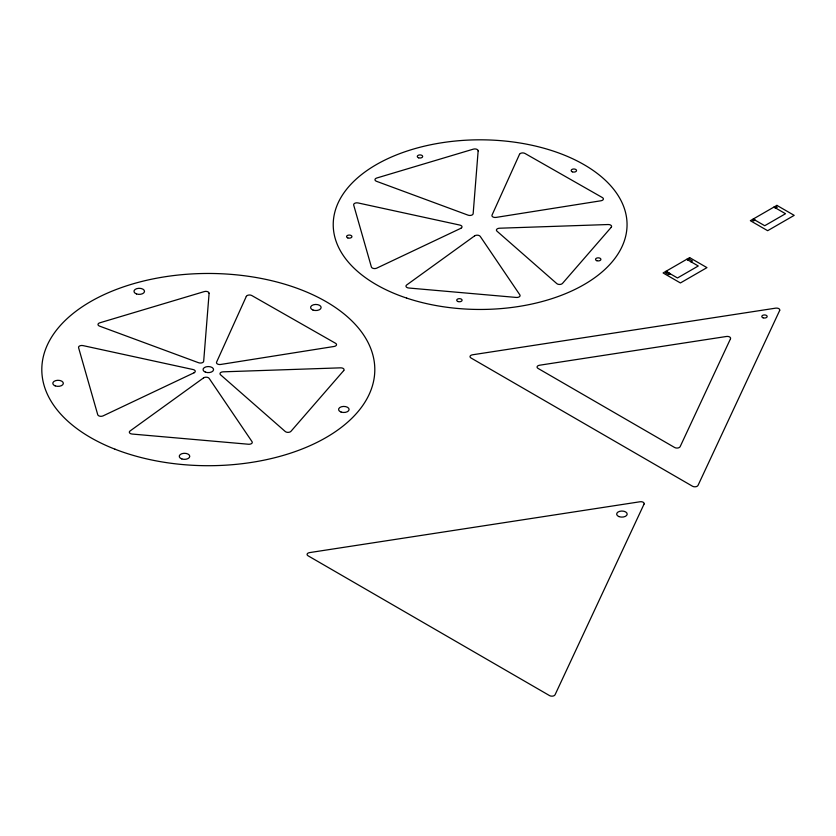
<?xml version="1.0" encoding="UTF-8"?>
<svg xmlns="http://www.w3.org/2000/svg" width="836" height="836" viewBox="0 0 836 836"><rect width="100%" height="100%" fill="white"/><g stroke="black" fill="none" stroke-linecap="round" stroke-linejoin="round"><path stroke-width="1.25" d="M687.6 259.986L689.167 259.076L692.459 260.978L690.891 261.877M773.969 207.056L785.506 213.723L764.731 225.72L753.184 219.053M686.722 259.317L698.269 265.984L677.484 277.97L665.947 271.313M209.094 293.342L203.681 361.267A3.26 1.881 0 0 1 198.665 362.761L99.484 326.092A3.26 1.881 0 0 1 99.745 322.832L204.329 291.576A3.26 1.881 0 0 1 209.094 293.342M478.15 150.898L473.155 213.682A3.26 1.881 0 0 1 468.129 215.176L376.461 181.287A3.26 1.881 0 0 1 376.722 178.026L473.395 149.132A3.26 1.881 0 0 1 478.15 150.898M246.317 296.393L216.566 362.187A3.26 1.881 0 0 0 220.589 364.475L334.149 346.459A3.26 1.881 0 0 0 335.581 343.303L251.772 295.526A3.26 1.881 0 0 0 246.317 296.393M519.511 154.315L492.017 215.124A3.26 1.881 0 0 0 496.041 217.412L601 200.765A3.26 1.881 0 0 0 602.432 197.599L524.966 153.448A3.26 1.881 0 0 0 519.511 154.315M644.065 504.066L555.052 694.789A3.26 1.881 0 0 1 549.586 695.625L308.014 555.762A3.26 1.881 0 0 1 309.487 552.617L640.073 501.757A3.26 1.881 0 0 1 644.065 504.066M730.497 338.779L680.138 446.675A3.26 1.881 0 0 1 674.673 447.521L538.008 368.394A3.26 1.881 0 0 1 539.481 365.238L726.505 336.469A3.26 1.881 0 0 1 730.497 338.779M779.674 310.469L698.018 485.423A3.26 1.881 0 0 1 692.553 486.259L470.95 357.954A3.26 1.881 0 0 1 472.424 354.809L775.683 308.15A3.26 1.881 0 0 1 779.674 310.469M343.732 370.567L290.938 431.345A3.26 1.881 0 0 1 285.295 431.543L220.516 374.758A3.26 1.881 0 0 1 223.055 371.832L340.618 367.84A3.26 1.881 0 0 1 343.732 370.567M611.262 227.256L562.471 283.435A3.26 1.881 0 0 1 556.828 283.623L496.95 231.144A3.26 1.881 0 0 1 499.489 228.218L608.159 224.529A3.26 1.881 0 0 1 611.262 227.256M203.566 377.893L130.04 431A3.26 1.881 0 0 0 132.098 434.041L248.532 444.25A3.26 1.881 0 0 0 252.064 441.701L209.157 378.384A3.26 1.881 0 0 0 203.566 377.893M474.629 235.877L406.672 284.971A3.26 1.881 0 0 0 408.731 288.012L516.345 297.449A3.26 1.881 0 0 0 519.877 294.899L480.219 236.369A3.26 1.881 0 0 0 474.629 235.877M776.884 205.374L750.341 220.694L767.647 230.694L794.2 215.364L776.884 205.374M754.312 219.575L752.745 220.485L753.549 220.955L755.117 220.046L754.312 219.575M776.414 206.816L774.847 207.725L775.651 208.195L777.229 207.286L776.414 206.816M689.637 257.624L663.094 272.954L680.41 282.955L706.953 267.625L689.637 257.624M667.065 271.836L665.498 272.745L668.79 274.647L670.357 273.738L667.065 271.836M460.845 228.312L376.681 268.168A3.26 1.881 0 0 1 371.393 267.018L353.68 205.019A3.26 1.881 0 0 1 358.048 202.939L459.915 225.093A3.26 1.881 0 0 1 460.845 228.312M194.088 372.772L103.037 415.9A3.26 1.881 0 0 1 97.749 414.75L78.574 347.661A3.26 1.881 0 0 1 82.952 345.592L193.168 369.554A3.26 1.881 0 0 1 194.088 372.772M205.353 372.104A5.267 3.041 0 0 0 213.556 369.805A5.267 3.041 0 0 0 206.001 366.858A5.267 3.041 0 0 0 205.353 372.104M341.015 412.023A5.267 3.041 0 0 0 349.093 409.588A5.267 3.041 0 0 0 341.401 406.766A5.267 3.041 0 0 0 341.015 412.023M181.809 458.933A5.267 3.041 0 0 0 189.772 456.372A5.267 3.041 0 0 0 181.945 453.676A5.267 3.041 0 0 0 181.809 458.933M55.176 385.866A5.267 3.041 0 0 0 63.327 383.494A5.267 3.041 0 0 0 55.698 380.61A5.267 3.041 0 0 0 55.176 385.866M136.487 293.927A5.267 3.041 0 0 0 144.513 291.43A5.267 3.041 0 0 0 136.749 288.66A5.267 3.041 0 0 0 136.487 293.927M312.915 310.01A5.267 3.041 0 0 0 321.118 307.711A5.267 3.041 0 0 0 313.563 304.753A5.267 3.041 0 0 0 312.915 310.01M114.981 449.193A166.51 96.13 0 0 0 374.382 376.44A166.51 96.13 0 0 0 135.547 283.122A166.51 96.13 0 0 0 114.981 449.193M618.974 516.596A5.267 3.041 0 0 0 627.178 514.297A5.267 3.041 0 0 0 619.622 511.339A5.267 3.041 0 0 0 618.974 516.596M763.132 317.826A2.696 1.557 0 0 0 767.176 316.478A2.696 1.557 0 0 0 763.132 315.141A2.696 1.557 0 0 0 763.132 317.826M406.683 298.097A146.917 84.823 0 0 0 627.052 224.644A146.917 84.823 0 0 0 406.683 151.18A146.917 84.823 0 0 0 406.683 298.097M572.336 171.829A2.696 1.557 0 0 0 576.537 170.649A2.696 1.557 0 0 0 572.67 169.144A2.696 1.557 0 0 0 572.336 171.829M418.564 157.795A2.696 1.557 0 0 0 422.671 156.51A2.696 1.557 0 0 0 418.7 155.099A2.696 1.557 0 0 0 418.564 157.795M347.776 237.905A2.696 1.557 0 0 0 351.935 236.703A2.696 1.557 0 0 0 348.037 235.219A2.696 1.557 0 0 0 347.776 237.905M458.023 301.545A2.696 1.557 0 0 0 462.099 300.228A2.696 1.557 0 0 0 458.097 298.849A2.696 1.557 0 0 0 458.023 301.545M596.768 260.686A2.696 1.557 0 0 0 600.906 259.442A2.696 1.557 0 0 0 596.967 258A2.696 1.557 0 0 0 596.768 260.686"/></g></svg>
